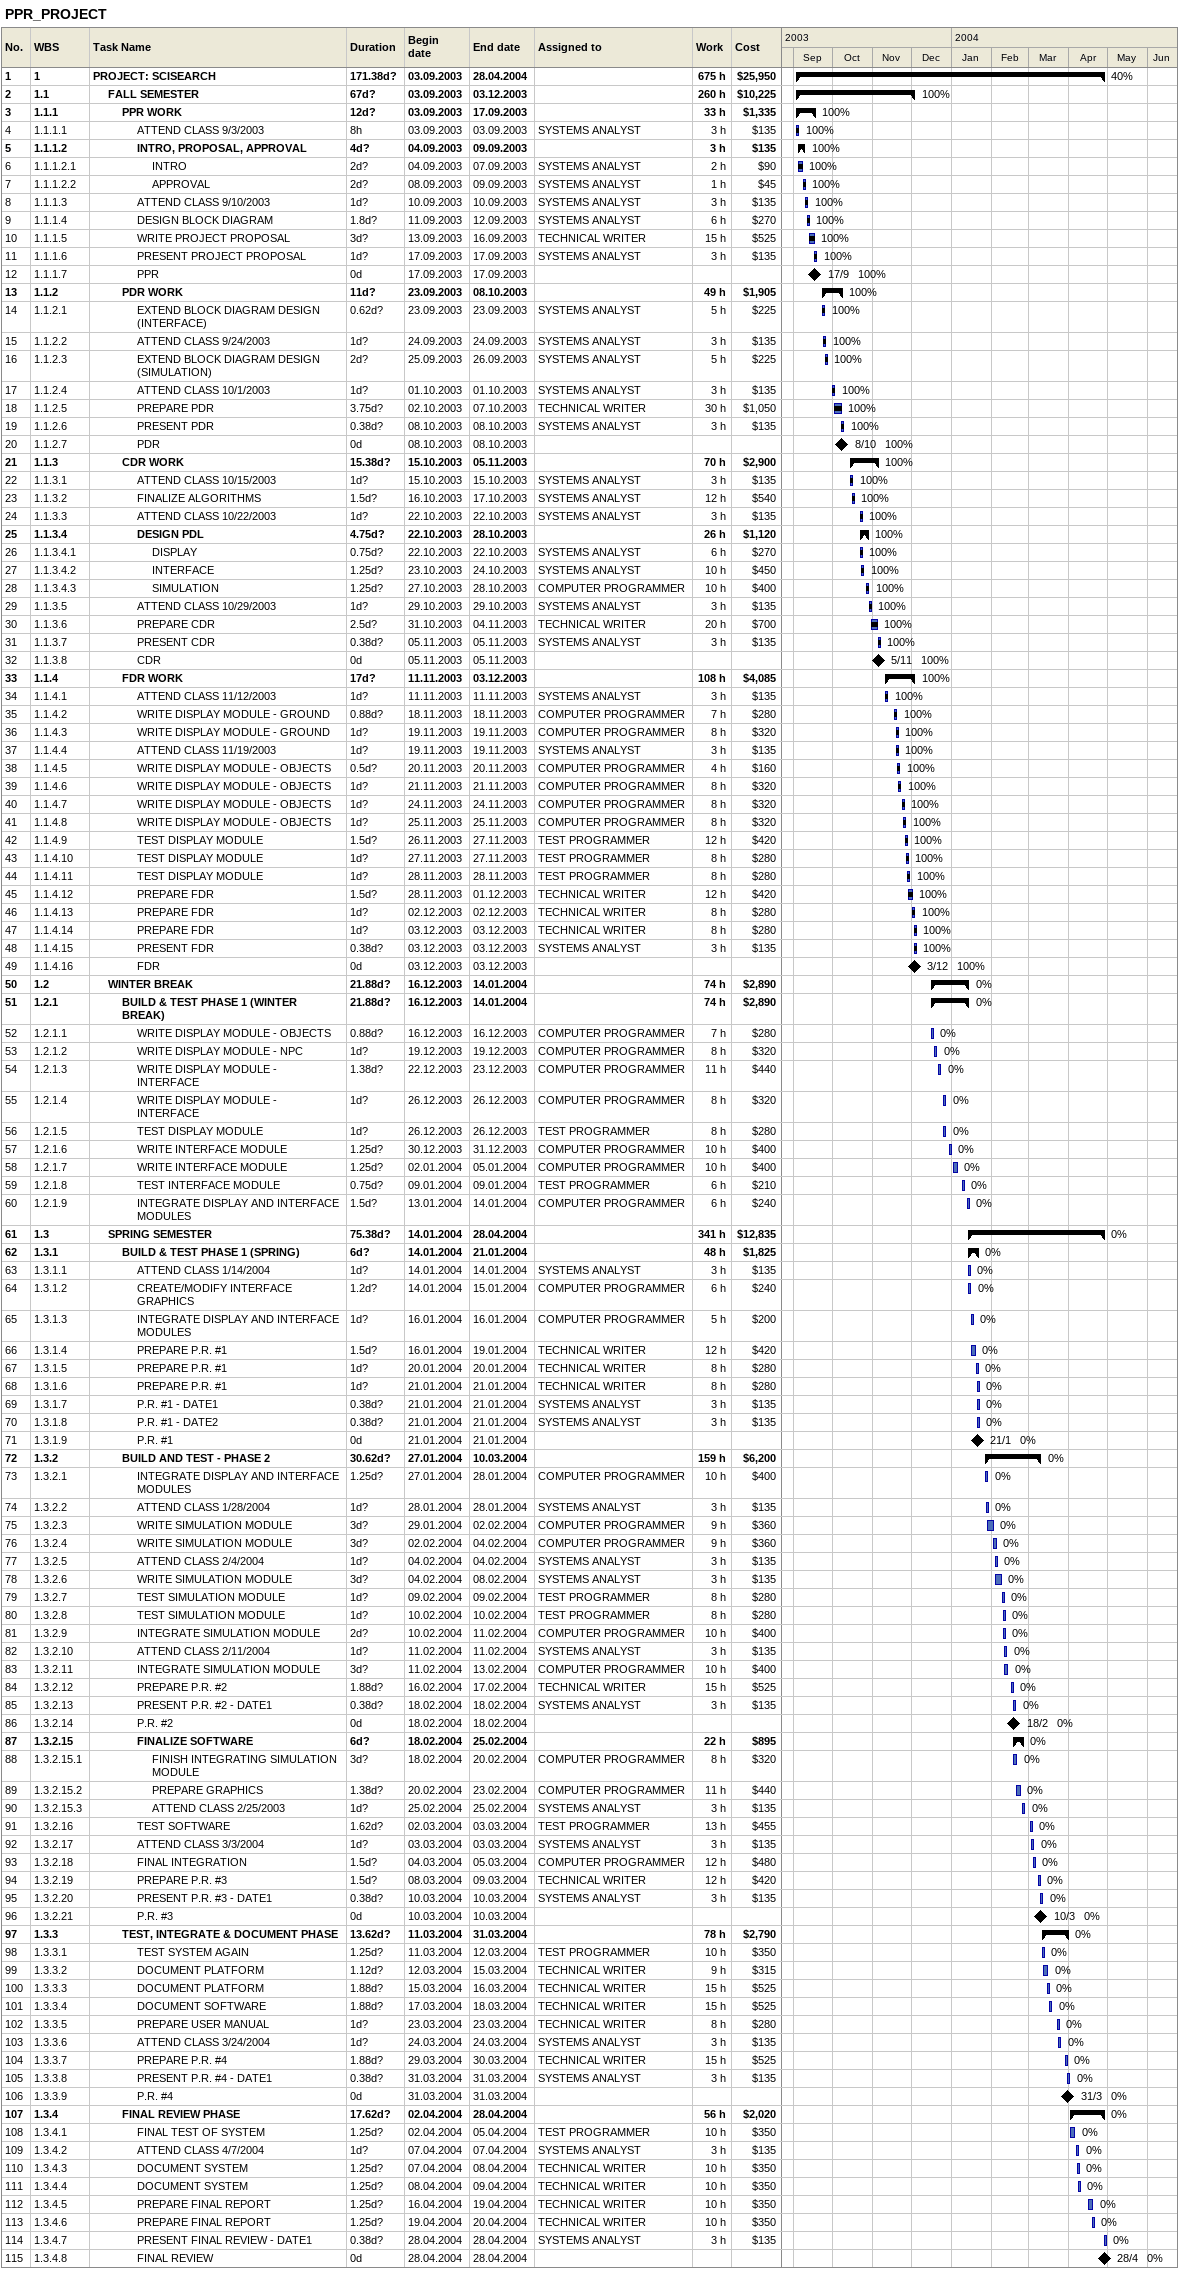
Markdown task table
PPR_PROJECT

| ID | WBS | Task | Duration | Start | Finish | Resources | % complete | Work (h) | Cost ($) |
|---|---|---|---|---|---|---|---|---|---|
| 1 | 1 | **PROJECT: SCISEARCH** | 171.38d? | 2003-09-03 | 2004-04-28 |  | 40 | 675 | 25950 |
| 2 | 1.1 | **FALL SEMESTER** | 67d? | 2003-09-03 | 2003-12-03 |  | 100 | 260 | 10225 |
| 3 | 1.1.1 | **PPR WORK** | 12d? | 2003-09-03 | 2003-09-17 |  | 100 | 33 | 1335 |
| 4 | 1.1.1.1 | ATTEND CLASS 9/3/2003 | 8h | 2003-09-03 | 2003-09-03 | SYSTEMS ANALYST | 100 | 3 | 135 |
| 5 | 1.1.1.2 | **INTRO, PROPOSAL, APPROVAL** | 4d? | 2003-09-04 | 2003-09-09 |  | 100 | 3 | 135 |
| 6 | 1.1.1.2.1 | INTRO | 2d? | 2003-09-04 | 2003-09-07 | SYSTEMS ANALYST | 100 | 2 | 90 |
| 7 | 1.1.1.2.2 | APPROVAL | 2d? | 2003-09-08 | 2003-09-09 | SYSTEMS ANALYST | 100 | 1 | 45 |
| 8 | 1.1.1.3 | ATTEND CLASS 9/10/2003 | 1d? | 2003-09-10 | 2003-09-10 | SYSTEMS ANALYST | 100 | 3 | 135 |
| 9 | 1.1.1.4 | DESIGN BLOCK DIAGRAM | 1.8d? | 2003-09-11 | 2003-09-12 | SYSTEMS ANALYST | 100 | 6 | 270 |
| 10 | 1.1.1.5 | WRITE PROJECT PROPOSAL | 3d? | 2003-09-13 | 2003-09-16 | TECHNICAL WRITER | 100 | 15 | 525 |
| 11 | 1.1.1.6 | PRESENT PROJECT PROPOSAL | 1d? | 2003-09-17 | 2003-09-17 | SYSTEMS ANALYST | 100 | 3 | 135 |
| 12 | 1.1.1.7 | PPR | 0d | 2003-09-17 | 2003-09-17 |  | 100 |  |  |
| 13 | 1.1.2 | **PDR WORK** | 11d? | 2003-09-23 | 2003-10-08 |  | 100 | 49 | 1905 |
| 14 | 1.1.2.1 | EXTEND BLOCK DIAGRAM DESIGN (INTERFACE) | 0.62d? | 2003-09-23 | 2003-09-23 | SYSTEMS ANALYST | 100 | 5 | 225 |
| 15 | 1.1.2.2 | ATTEND CLASS 9/24/2003 | 1d? | 2003-09-24 | 2003-09-24 | SYSTEMS ANALYST | 100 | 3 | 135 |
| 16 | 1.1.2.3 | EXTEND BLOCK DIAGRAM DESIGN (SIMULATION) | 2d? | 2003-09-25 | 2003-09-26 | SYSTEMS ANALYST | 100 | 5 | 225 |
| 17 | 1.1.2.4 | ATTEND CLASS 10/1/2003 | 1d? | 2003-10-01 | 2003-10-01 | SYSTEMS ANALYST | 100 | 3 | 135 |
| 18 | 1.1.2.5 | PREPARE PDR | 3.75d? | 2003-10-02 | 2003-10-07 | TECHNICAL WRITER | 100 | 30 | 1050 |
| 19 | 1.1.2.6 | PRESENT PDR | 0.38d? | 2003-10-08 | 2003-10-08 | SYSTEMS ANALYST | 100 | 3 | 135 |
| 20 | 1.1.2.7 | PDR | 0d | 2003-10-08 | 2003-10-08 |  | 100 |  |  |
| 21 | 1.1.3 | **CDR WORK** | 15.38d? | 2003-10-15 | 2003-11-05 |  | 100 | 70 | 2900 |
| 22 | 1.1.3.1 | ATTEND CLASS 10/15/2003 | 1d? | 2003-10-15 | 2003-10-15 | SYSTEMS ANALYST | 100 | 3 | 135 |
| 23 | 1.1.3.2 | FINALIZE ALGORITHMS | 1.5d? | 2003-10-16 | 2003-10-17 | SYSTEMS ANALYST | 100 | 12 | 540 |
| 24 | 1.1.3.3 | ATTEND CLASS 10/22/2003 | 1d? | 2003-10-22 | 2003-10-22 | SYSTEMS ANALYST | 100 | 3 | 135 |
| 25 | 1.1.3.4 | **DESIGN PDL** | 4.75d? | 2003-10-22 | 2003-10-28 |  | 100 | 26 | 1120 |
| 26 | 1.1.3.4.1 | DISPLAY | 0.75d? | 2003-10-22 | 2003-10-22 | SYSTEMS ANALYST | 100 | 6 | 270 |
| 27 | 1.1.3.4.2 | INTERFACE | 1.25d? | 2003-10-23 | 2003-10-24 | SYSTEMS ANALYST | 100 | 10 | 450 |
| 28 | 1.1.3.4.3 | SIMULATION | 1.25d? | 2003-10-27 | 2003-10-28 | COMPUTER PROGRAMMER | 100 | 10 | 400 |
| 29 | 1.1.3.5 | ATTEND CLASS 10/29/2003 | 1d? | 2003-10-29 | 2003-10-29 | SYSTEMS ANALYST | 100 | 3 | 135 |
| 30 | 1.1.3.6 | PREPARE CDR | 2.5d? | 2003-10-31 | 2003-11-04 | TECHNICAL WRITER | 100 | 20 | 700 |
| 31 | 1.1.3.7 | PRESENT CDR | 0.38d? | 2003-11-05 | 2003-11-05 | SYSTEMS ANALYST | 100 | 3 | 135 |
| 32 | 1.1.3.8 | CDR | 0d | 2003-11-05 | 2003-11-05 |  | 100 |  |  |
| 33 | 1.1.4 | **FDR WORK** | 17d? | 2003-11-11 | 2003-12-03 |  | 100 | 108 | 4085 |
| 34 | 1.1.4.1 | ATTEND CLASS 11/12/2003 | 1d? | 2003-11-11 | 2003-11-11 | SYSTEMS ANALYST | 100 | 3 | 135 |
| 35 | 1.1.4.2 | WRITE DISPLAY MODULE - GROUND | 0.88d? | 2003-11-18 | 2003-11-18 | COMPUTER PROGRAMMER | 100 | 7 | 280 |
| 36 | 1.1.4.3 | WRITE DISPLAY MODULE - GROUND | 1d? | 2003-11-19 | 2003-11-19 | COMPUTER PROGRAMMER | 100 | 8 | 320 |
| 37 | 1.1.4.4 | ATTEND CLASS 11/19/2003 | 1d? | 2003-11-19 | 2003-11-19 | SYSTEMS ANALYST | 100 | 3 | 135 |
| 38 | 1.1.4.5 | WRITE DISPLAY MODULE - OBJECTS | 0.5d? | 2003-11-20 | 2003-11-20 | COMPUTER PROGRAMMER | 100 | 4 | 160 |
| 39 | 1.1.4.6 | WRITE DISPLAY MODULE - OBJECTS | 1d? | 2003-11-21 | 2003-11-21 | COMPUTER PROGRAMMER | 100 | 8 | 320 |
| 40 | 1.1.4.7 | WRITE DISPLAY MODULE - OBJECTS | 1d? | 2003-11-24 | 2003-11-24 | COMPUTER PROGRAMMER | 100 | 8 | 320 |
| 41 | 1.1.4.8 | WRITE DISPLAY MODULE - OBJECTS | 1d? | 2003-11-25 | 2003-11-25 | COMPUTER PROGRAMMER | 100 | 8 | 320 |
| 42 | 1.1.4.9 | TEST DISPLAY MODULE | 1.5d? | 2003-11-26 | 2003-11-27 | TEST PROGRAMMER | 100 | 12 | 420 |
| 43 | 1.1.4.10 | TEST DISPLAY MODULE | 1d? | 2003-11-27 | 2003-11-27 | TEST PROGRAMMER | 100 | 8 | 280 |
| 44 | 1.1.4.11 | TEST DISPLAY MODULE | 1d? | 2003-11-28 | 2003-11-28 | TEST PROGRAMMER | 100 | 8 | 280 |
| 45 | 1.1.4.12 | PREPARE FDR | 1.5d? | 2003-11-28 | 2003-12-01 | TECHNICAL WRITER | 100 | 12 | 420 |
| 46 | 1.1.4.13 | PREPARE FDR | 1d? | 2003-12-02 | 2003-12-02 | TECHNICAL WRITER | 100 | 8 | 280 |
| 47 | 1.1.4.14 | PREPARE FDR | 1d? | 2003-12-03 | 2003-12-03 | TECHNICAL WRITER | 100 | 8 | 280 |
| 48 | 1.1.4.15 | PRESENT FDR | 0.38d? | 2003-12-03 | 2003-12-03 | SYSTEMS ANALYST | 100 | 3 | 135 |
| 49 | 1.1.4.16 | FDR | 0d | 2003-12-03 | 2003-12-03 |  | 100 |  |  |
| 50 | 1.2 | **WINTER BREAK** | 21.88d? | 2003-12-16 | 2004-01-14 |  | 0 | 74 | 2890 |
| 51 | 1.2.1 | **BUILD & TEST PHASE 1 (WINTER BREAK)** | 21.88d? | 2003-12-16 | 2004-01-14 |  | 0 | 74 | 2890 |
| 52 | 1.2.1.1 | WRITE DISPLAY MODULE - OBJECTS | 0.88d? | 2003-12-16 | 2003-12-16 | COMPUTER PROGRAMMER | 0 | 7 | 280 |
| 53 | 1.2.1.2 | WRITE DISPLAY MODULE - NPC | 1d? | 2003-12-19 | 2003-12-19 | COMPUTER PROGRAMMER | 0 | 8 | 320 |
| 54 | 1.2.1.3 | WRITE DISPLAY MODULE - INTERFACE | 1.38d? | 2003-12-22 | 2003-12-23 | COMPUTER PROGRAMMER | 0 | 11 | 440 |
| 55 | 1.2.1.4 | WRITE DISPLAY MODULE - INTERFACE | 1d? | 2003-12-26 | 2003-12-26 | COMPUTER PROGRAMMER | 0 | 8 | 320 |
| 56 | 1.2.1.5 | TEST DISPLAY MODULE | 1d? | 2003-12-26 | 2003-12-26 | TEST PROGRAMMER | 0 | 8 | 280 |
| 57 | 1.2.1.6 | WRITE INTERFACE MODULE | 1.25d? | 2003-12-30 | 2003-12-31 | COMPUTER PROGRAMMER | 0 | 10 | 400 |
| 58 | 1.2.1.7 | WRITE INTERFACE MODULE | 1.25d? | 2004-01-02 | 2004-01-05 | COMPUTER PROGRAMMER | 0 | 10 | 400 |
| 59 | 1.2.1.8 | TEST INTERFACE MODULE | 0.75d? | 2004-01-09 | 2004-01-09 | TEST PROGRAMMER | 0 | 6 | 210 |
| 60 | 1.2.1.9 | INTEGRATE DISPLAY AND INTERFACE MODULES | 1.5d? | 2004-01-13 | 2004-01-14 | COMPUTER PROGRAMMER | 0 | 6 | 240 |
| 61 | 1.3 | **SPRING SEMESTER** | 75.38d? | 2004-01-14 | 2004-04-28 |  | 0 | 341 | 12835 |
| 62 | 1.3.1 | **BUILD & TEST PHASE 1 (SPRING)** | 6d? | 2004-01-14 | 2004-01-21 |  | 0 | 48 | 1825 |
| 63 | 1.3.1.1 | ATTEND CLASS 1/14/2004 | 1d? | 2004-01-14 | 2004-01-14 | SYSTEMS ANALYST | 0 | 3 | 135 |
| 64 | 1.3.1.2 | CREATE/MODIFY INTERFACE GRAPHICS | 1.2d? | 2004-01-14 | 2004-01-15 | COMPUTER PROGRAMMER | 0 | 6 | 240 |
| 65 | 1.3.1.3 | INTEGRATE DISPLAY AND INTERFACE MODULES | 1d? | 2004-01-16 | 2004-01-16 | COMPUTER PROGRAMMER | 0 | 5 | 200 |
| 66 | 1.3.1.4 | PREPARE P.R. #1 | 1.5d? | 2004-01-16 | 2004-01-19 | TECHNICAL WRITER | 0 | 12 | 420 |
| 67 | 1.3.1.5 | PREPARE P.R. #1 | 1d? | 2004-01-20 | 2004-01-20 | TECHNICAL WRITER | 0 | 8 | 280 |
| 68 | 1.3.1.6 | PREPARE P.R. #1 | 1d? | 2004-01-21 | 2004-01-21 | TECHNICAL WRITER | 0 | 8 | 280 |
| 69 | 1.3.1.7 | P.R. #1 - DATE1 | 0.38d? | 2004-01-21 | 2004-01-21 | SYSTEMS ANALYST | 0 | 3 | 135 |
| 70 | 1.3.1.8 | P.R. #1 - DATE2 | 0.38d? | 2004-01-21 | 2004-01-21 | SYSTEMS ANALYST | 0 | 3 | 135 |
| 71 | 1.3.1.9 | P.R. #1 | 0d | 2004-01-21 | 2004-01-21 |  | 0 |  |  |
| 72 | 1.3.2 | **BUILD AND TEST - PHASE 2** | 30.62d? | 2004-01-27 | 2004-03-10 |  | 0 | 159 | 6200 |
| 73 | 1.3.2.1 | INTEGRATE DISPLAY AND INTERFACE MODULES | 1.25d? | 2004-01-27 | 2004-01-28 | COMPUTER PROGRAMMER | 0 | 10 | 400 |
| 74 | 1.3.2.2 | ATTEND CLASS 1/28/2004 | 1d? | 2004-01-28 | 2004-01-28 | SYSTEMS ANALYST | 0 | 3 | 135 |
| 75 | 1.3.2.3 | WRITE SIMULATION MODULE | 3d? | 2004-01-29 | 2004-02-02 | COMPUTER PROGRAMMER | 0 | 9 | 360 |
| 76 | 1.3.2.4 | WRITE SIMULATION MODULE | 3d? | 2004-02-02 | 2004-02-04 | COMPUTER PROGRAMMER | 0 | 9 | 360 |
| 77 | 1.3.2.5 | ATTEND CLASS 2/4/2004 | 1d? | 2004-02-04 | 2004-02-04 | SYSTEMS ANALYST | 0 | 3 | 135 |
| 78 | 1.3.2.6 | WRITE SIMULATION MODULE | 3d? | 2004-02-04 | 2004-02-08 | SYSTEMS ANALYST | 0 | 3 | 135 |
| 79 | 1.3.2.7 | TEST SIMULATION MODULE | 1d? | 2004-02-09 | 2004-02-09 | TEST PROGRAMMER | 0 | 8 | 280 |
| 80 | 1.3.2.8 | TEST SIMULATION MODULE | 1d? | 2004-02-10 | 2004-02-10 | TEST PROGRAMMER | 0 | 8 | 280 |
| 81 | 1.3.2.9 | INTEGRATE SIMULATION MODULE | 2d? | 2004-02-10 | 2004-02-11 | COMPUTER PROGRAMMER | 0 | 10 | 400 |
| 82 | 1.3.2.10 | ATTEND CLASS 2/11/2004 | 1d? | 2004-02-11 | 2004-02-11 | SYSTEMS ANALYST | 0 | 3 | 135 |
| 83 | 1.3.2.11 | INTEGRATE SIMULATION MODULE | 3d? | 2004-02-11 | 2004-02-13 | COMPUTER PROGRAMMER | 0 | 10 | 400 |
| 84 | 1.3.2.12 | PREPARE P.R. #2 | 1.88d? | 2004-02-16 | 2004-02-17 | TECHNICAL WRITER | 0 | 15 | 525 |
| 85 | 1.3.2.13 | PRESENT P.R. #2 - DATE1 | 0.38d? | 2004-02-18 | 2004-02-18 | SYSTEMS ANALYST | 0 | 3 | 135 |
| 86 | 1.3.2.14 | P.R. #2 | 0d | 2004-02-18 | 2004-02-18 |  | 0 |  |  |
| 87 | 1.3.2.15 | **FINALIZE SOFTWARE** | 6d? | 2004-02-18 | 2004-02-25 |  | 0 | 22 | 895 |
| 88 | 1.3.2.15.1 | FINISH INTEGRATING SIMULATION MODULE | 3d? | 2004-02-18 | 2004-02-20 | COMPUTER PROGRAMMER | 0 | 8 | 320 |
| 89 | 1.3.2.15.2 | PREPARE GRAPHICS | 1.38d? | 2004-02-20 | 2004-02-23 | COMPUTER PROGRAMMER | 0 | 11 | 440 |
| 90 | 1.3.2.15.3 | ATTEND CLASS 2/25/2003 | 1d? | 2004-02-25 | 2004-02-25 | SYSTEMS ANALYST | 0 | 3 | 135 |
| 91 | 1.3.2.16 | TEST SOFTWARE | 1.62d? | 2004-03-02 | 2004-03-03 | TEST PROGRAMMER | 0 | 13 | 455 |
| 92 | 1.3.2.17 | ATTEND CLASS 3/3/2004 | 1d? | 2004-03-03 | 2004-03-03 | SYSTEMS ANALYST | 0 | 3 | 135 |
| 93 | 1.3.2.18 | FINAL INTEGRATION | 1.5d? | 2004-03-04 | 2004-03-05 | COMPUTER PROGRAMMER | 0 | 12 | 480 |
| 94 | 1.3.2.19 | PREPARE P.R. #3 | 1.5d? | 2004-03-08 | 2004-03-09 | TECHNICAL WRITER | 0 | 12 | 420 |
| 95 | 1.3.2.20 | PRESENT P.R. #3 - DATE1 | 0.38d? | 2004-03-10 | 2004-03-10 | SYSTEMS ANALYST | 0 | 3 | 135 |
| 96 | 1.3.2.21 | P.R. #3 | 0d | 2004-03-10 | 2004-03-10 |  | 0 |  |  |
| 97 | 1.3.3 | **TEST, INTEGRATE & DOCUMENT PHASE** | 13.62d? | 2004-03-11 | 2004-03-31 |  | 0 | 78 | 2790 |
| 98 | 1.3.3.1 | TEST SYSTEM AGAIN | 1.25d? | 2004-03-11 | 2004-03-12 | TEST PROGRAMMER | 0 | 10 | 350 |
| 99 | 1.3.3.2 | DOCUMENT PLATFORM | 1.12d? | 2004-03-12 | 2004-03-15 | TECHNICAL WRITER | 0 | 9 | 315 |
| 100 | 1.3.3.3 | DOCUMENT PLATFORM | 1.88d? | 2004-03-15 | 2004-03-16 | TECHNICAL WRITER | 0 | 15 | 525 |
| 101 | 1.3.3.4 | DOCUMENT SOFTWARE | 1.88d? | 2004-03-17 | 2004-03-18 | TECHNICAL WRITER | 0 | 15 | 525 |
| 102 | 1.3.3.5 | PREPARE USER MANUAL | 1d? | 2004-03-23 | 2004-03-23 | TECHNICAL WRITER | 0 | 8 | 280 |
| 103 | 1.3.3.6 | ATTEND CLASS 3/24/2004 | 1d? | 2004-03-24 | 2004-03-24 | SYSTEMS ANALYST | 0 | 3 | 135 |
| 104 | 1.3.3.7 | PREPARE P.R. #4 | 1.88d? | 2004-03-29 | 2004-03-30 | TECHNICAL WRITER | 0 | 15 | 525 |
| 105 | 1.3.3.8 | PRESENT P.R. #4 - DATE1 | 0.38d? | 2004-03-31 | 2004-03-31 | SYSTEMS ANALYST | 0 | 3 | 135 |
| 106 | 1.3.3.9 | P.R. #4 | 0d | 2004-03-31 | 2004-03-31 |  | 0 |  |  |
| 107 | 1.3.4 | **FINAL REVIEW PHASE** | 17.62d? | 2004-04-02 | 2004-04-28 |  | 0 | 56 | 2020 |
| 108 | 1.3.4.1 | FINAL TEST OF SYSTEM | 1.25d? | 2004-04-02 | 2004-04-05 | TEST PROGRAMMER | 0 | 10 | 350 |
| 109 | 1.3.4.2 | ATTEND CLASS 4/7/2004 | 1d? | 2004-04-07 | 2004-04-07 | SYSTEMS ANALYST | 0 | 3 | 135 |
| 110 | 1.3.4.3 | DOCUMENT SYSTEM | 1.25d? | 2004-04-07 | 2004-04-08 | TECHNICAL WRITER | 0 | 10 | 350 |
| 111 | 1.3.4.4 | DOCUMENT SYSTEM | 1.25d? | 2004-04-08 | 2004-04-09 | TECHNICAL WRITER | 0 | 10 | 350 |
| 112 | 1.3.4.5 | PREPARE FINAL REPORT | 1.25d? | 2004-04-16 | 2004-04-19 | TECHNICAL WRITER | 0 | 10 | 350 |
| 113 | 1.3.4.6 | PREPARE FINAL REPORT | 1.25d? | 2004-04-19 | 2004-04-20 | TECHNICAL WRITER | 0 | 10 | 350 |
| 114 | 1.3.4.7 | PRESENT FINAL REVIEW - DATE1 | 0.38d? | 2004-04-28 | 2004-04-28 | SYSTEMS ANALYST | 0 | 3 | 135 |
| 115 | 1.3.4.8 | FINAL REVIEW | 0d | 2004-04-28 | 2004-04-28 |  | 0 |  |  |
